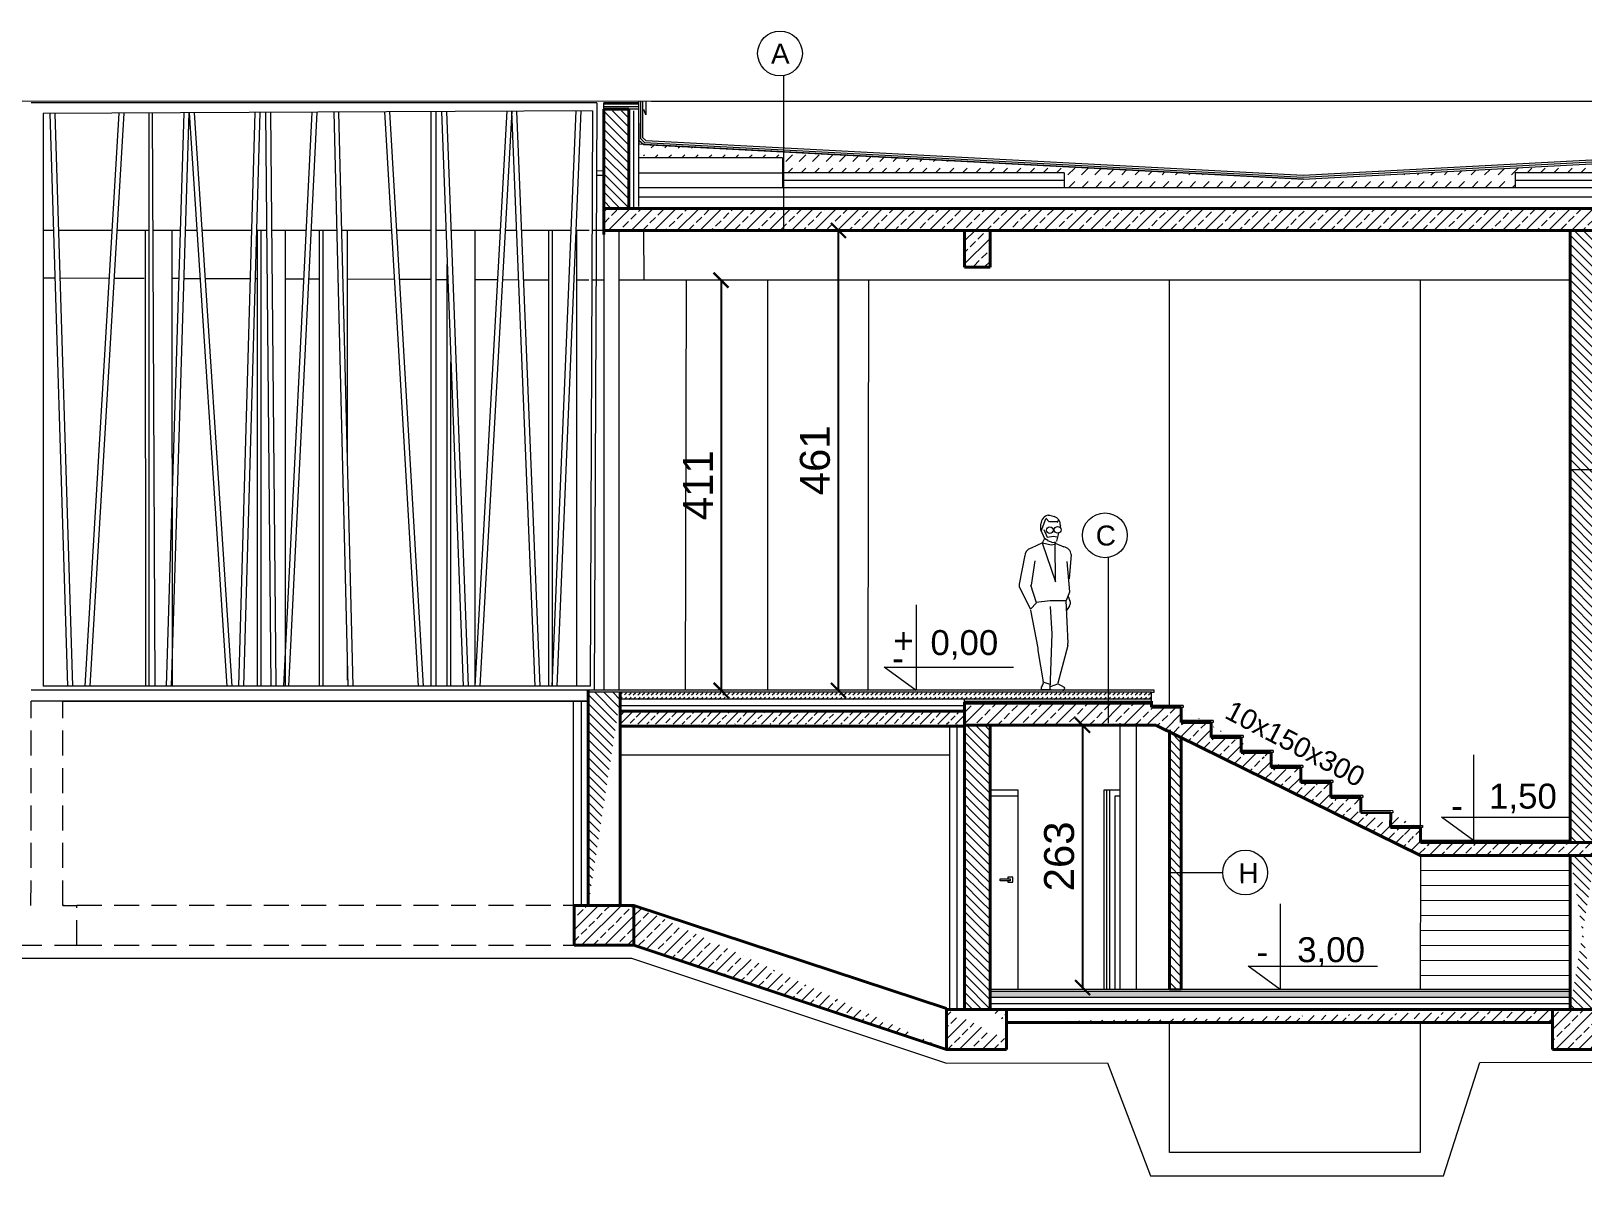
# Model space of a CAD drawing. Header units: millimetres. Extents: x -105266 to 178069, y 491 to 168574.
# Drawn here: x 78563 to 80119, y 17978 to 19124 of the extents above; entities that cross this region are included whole.
import ezdxf

# ---------------------------------------------------------------- set-up
doc = ezdxf.new("R2010")
doc.units = ezdxf.units.MM
doc.linetypes.add('HIDDENX2', pattern=[0.75, 0.5, -0.25])
doc.layers.get('defpoints').update_dxf_attribs({"color": 4})
for name, color, linetype, lineweight in [('A sc-murowane', 2, 'Continuous', 40), ('A-L-W', 123, 'Continuous', 15), ('A-L-W-nad', 123, 'HIDDENX2', 15), ('A-sc murowane', 2, 'Continuous', 40), ('A-sc wykończenie', 6, 'Continuous', 18), ('A-SC-MUROWANE', 2, 'Continuous', 40), ('AVG', 123, 'Continuous', 15), ('izolacja2', 4, 'BATTING', 9), ('stolarka', 1, 'Continuous', 5), ('ściany murowane', 2, 'Continuous', 40)]:
    doc.layers.add(name, color=color, linetype=linetype, lineweight=lineweight)
doc.styles.get("Standard").update_dxf_attribs({"font": 'arial.ttf'})
doc.linetypes.add('BATTING', pattern='A,0.00254,-2.54,[134,ltypeshp.shx,S=2.54,R=0,X=-2.54,Y=0],-5.08,[134,ltypeshp.shx,S=2.54,R=180,X=2.54,Y=0],-2.54', length=10.16254)
doc.dimstyles.new('ewelina', dxfattribs={"dimtxt": 30, "dimasz": 15, "dimexe": 1.25, "dimexo": 0.625, "dimgap": 8, "dimtad": 1, "dimdec": 0, "dimtxsty": 'Standard', "dimblk": 'ARCHTICK', "dimcen": 2.5, "dimse1": 1, "dimse2": 1, "dimadec": 0, "dimazin": 0, "dimtfac": 1, "dimtdec": 0, "dimtmove": 0, "dimatfit": 3, "dimldrblk": 'ARCHTICK', "dimfxl": 1, "dimarcsym": 0})
pattern_1 = [(45, (15496.94985910105, -29782.5022744509), (-11.4904851942814, 11.4904851942814), []), (45, (15508.4223591012, -29782.5022744509), (-11.4904851942814, 11.4904851942814), [7.8, -3.25])]
pattern_2 = [(315, (52425.88546252268, -29525.98010489397), (4.490128060534578, 4.490128060534575), [])]
pattern_3 = [(315, (15496.94985910105, -29782.5022744509), (4.490128060534578, 4.490128060534575), [])]
pattern_4 = [(45, (15496.94985910105, -29782.5022744509), (4.440892098500626e-16, 4.490128060534577), [3.175, -3.175])]

# ---------------------------------------------------------------- blocks, each defined once
blk = doc.blocks.new('_ArchTick')
at = {"color": 0, "linetype": 'ByBlock', "const_width": 0.15}
blk.add_lwpolyline([(-0.5, -0.5), (0.5, 0.5)], dxfattribs=at)
blk = doc.blocks.new('*D468')
at = {"layer": 'A-sc wykończenie', "color": 0, "lineweight": -2, "transparency": 16777216}
blk.add_line((79617.14995255806, 18429.07222633454), (79617.14995255806, 18166.38208075421), dxfattribs=at)
at = {"layer": 'defpoints', "color": 0, "transparency": 16777216}
for p in [(79617.14995255806, 18429.07222633454), (79577.54772523996, 18166.38208075421), (79617.14995255806, 18166.38208075421)]:
    blk.add_point(p, dxfattribs=at)
at = {"layer": 'A-sc wykończenie', "color": 0, "lineweight": -2, "transparency": 16777216, "xscale": 15, "yscale": 15, "zscale": 15}
for p, rotation in [((79617.14995255806, 18429.07222633454), 90), ((79617.14995255806, 18166.38208075421), 270)]:
    blk.add_blockref('_ArchTick', p, dxfattribs=dict(at, rotation=rotation))
at = {"layer": 'A-sc wykończenie', "color": 0, "transparency": 16777216, "insert": (79593.8225310028, 18297.72715354439), "char_height": 30, "attachment_point": 5, "rotation": 90}
blk.add_mtext('263', dxfattribs=at)
blk = doc.blocks.new('*D469')
at = {"layer": 'A-sc wykończenie', "color": 0, "lineweight": -2, "transparency": 16777216}
blk.add_line((79254.88508107905, 18874.78366378875), (79254.88508107905, 18464.07222633384), dxfattribs=at)
at = {"layer": 'defpoints', "color": 0, "transparency": 16777216}
for p in [(79177.3333484402, 18874.78366378875), (79254.88508107905, 18464.07222633384), (79254.88508107905, 18464.07222633384)]:
    blk.add_point(p, dxfattribs=at)
at = {"layer": 'A-sc wykończenie', "color": 0, "lineweight": -2, "transparency": 16777216, "xscale": 15, "yscale": 15, "zscale": 15}
for p, rotation in [((79254.88508107905, 18874.78366378875), 90), ((79254.88508107905, 18464.07222633384), 270)]:
    blk.add_blockref('_ArchTick', p, dxfattribs=dict(at, rotation=rotation))
at = {"layer": 'A-sc wykończenie', "color": 0, "transparency": 16777216, "insert": (79231.82368953744, 18669.42794506131), "char_height": 30, "attachment_point": 5, "rotation": 90}
blk.add_mtext('411', dxfattribs=at)
blk = doc.blocks.new('*D470')
at = {"layer": 'A-sc wykończenie', "color": 0, "lineweight": -2, "transparency": 16777216}
blk.add_line((79372.40883864938, 18464.07222633373), (79372.40883864938, 18924.70665206976), dxfattribs=at)
at = {"layer": 'defpoints', "color": 0, "transparency": 16777216}
for p in [(79137.31081121518, 18924.70665206976), (79372.40883864938, 18924.70665206976), (79123.72786624647, 18464.07222633373)]:
    blk.add_point(p, dxfattribs=at)
at = {"layer": 'A-sc wykończenie', "color": 0, "lineweight": -2, "transparency": 16777216, "xscale": 15, "yscale": 15, "zscale": 15}
for p, rotation in [((79372.40883864938, 18924.70665206976), 90), ((79372.40883864938, 18464.07222633373), 270)]:
    blk.add_blockref('_ArchTick', p, dxfattribs=dict(at, rotation=rotation))
at = {"layer": 'A-sc wykończenie', "color": 0, "transparency": 16777216, "insert": (79349.09164901773, 18694.38943920176), "char_height": 30, "attachment_point": 5, "rotation": 90}
blk.add_mtext('461', dxfattribs=at)

msp = doc.modelspace()

# ---------------------------------------------------------------- hatches: boundary and pattern name
at = {"layer": 'A-sc wykończenie'}
h = msp.add_hatch(dxfattribs=at)
h.set_pattern_fill('LINE', color=256, scale=2, angle=315)
h.set_pattern_definition(pattern_2)
h.paths.add_polyline_path([(79137.31439330541, 19044.33636369224), (79137.30964131579, 18946.76155843452), (79162.31119672554, 18946.76088864676), (79162.31203732007, 19044.33563522372)])
h = msp.add_hatch(dxfattribs=at)
h.set_pattern_fill('DASH', color=256, scale=3, angle=45)
h.set_pattern_definition([(45, (15496.94985910105, -29782.5022744509), (8.881784197001252e-16, 13.47038418160373), [9.524999999999999, -9.524999999999999])])
h.paths.add_polyline_path([(80426.18269440225, 18997.32874454086), (80426.18298927294, 19007.05051217537), (79838.77605369939, 18975.90414583677), (79177.31251968695, 19010.68007012893), (79177.31227935218, 18997.36478478898), (79316.40140991025, 18997.35929485894), (79316.40099698697, 18982.35929486464), (79598.77818965558, 18982.35152151942), (79598.77777639004, 18967.33908519737), (80050.5440635534, 18967.33908519737), (80050.54447647669, 18982.33908519166), (80333.87134026755, 18982.33128570364), (80333.87175319083, 18997.33128569793)])
h = msp.add_hatch(dxfattribs=at)
h.set_pattern_fill('JIS_STN_2.5', color=256, scale=6.5)
h.set_pattern_definition(pattern_1)
edge = h.paths.add_edge_path()
edge.add_line((80466.13272649115, 18946.71200694266), (80466.13306612913, 18924.72690995201))
edge.add_line((80466.1327264716, 18946.71327038965), (80466.13272649115, 18946.7120069426))
edge.add_line((80466.1327264716, 18946.71327038965), (79162.31119671995, 18946.76068107277))
edge.add_line((79162.31119671995, 18946.76068107289), (79137.31141834678, 18946.76155837218))
edge.add_line((79137.31141834678, 18946.76155837212), (79137.3108112148, 18924.7066520697))
edge.add_line((80468.96892159405, 18924.72695318452), (79137.3108112148, 18924.7066520697))
h = msp.add_hatch(dxfattribs=at)
h.set_pattern_fill('JIS_STN_2.5', color=256, scale=6.5)
h.set_pattern_definition(pattern_1)
h.paths.add_polyline_path([(79524.43402906806, 18887.86559331504), (79524.43402906806, 18924.7125537594), (79498.87468932495, 18924.712164108), (79498.87468932495, 18887.86559331504)])
h = msp.add_hatch(dxfattribs=at)
h.set_pattern_fill('LINE', color=256, scale=2, angle=315)
h.set_pattern_definition(pattern_2)
edge = h.paths.add_edge_path()
edge.add_line((80105.64254631494, 18311.53139276843), (80130.82846797183, 18311.53172177472))
edge.add_line((80105.6345361501, 18924.72141415469), (80105.64254631494, 18311.53139276849))
edge.add_line((80105.6345361501, 18924.72141415469), (80131.13568448946, 18924.72180292039))
edge.add_line((80131.13568448946, 18924.72180292039), (80130.82867305279, 18311.53172177746))
h = msp.add_hatch(dxfattribs=at)
h.set_pattern_fill('LINE', color=256, scale=2, angle=315)
h.set_pattern_definition(pattern_3)
edge = h.paths.add_edge_path()
edge.add_line((79121.77638744442, 18248.66407258372), (79121.7714867659, 18462.07222633366))
edge.add_line((79121.7714867659, 18462.07222633372), (79153.7266654239, 18462.07222633378))
edge.add_line((79153.10550693907, 18248.66407258372), (79153.72666542344, 18456.06602218066))
edge.add_line((79121.79242923828, 18248.82860492106), (79153.10550691113, 18248.66407258372))
h = msp.add_hatch(dxfattribs=at)
h.set_pattern_fill('DASH', color=256, angle=45)
h.set_pattern_definition(pattern_4)
edge = h.paths.add_edge_path()
edge.add_line((79498.87468931657, 18455.06602218066), (79498.83696447658, 18462.07227834401))
edge.add_line((79498.87468931657, 18455.06602218066), (79153.72666542344, 18455.06602218066))
edge.add_line((79153.72666542344, 18462.07273932366), (79153.72666542344, 18455.06602218066))
edge.add_line((79498.8361742652, 18462.07227834506), (79153.7266654239, 18462.07273932366))
h = msp.add_hatch(dxfattribs=at)
h.set_pattern_fill('DASH', color=256, angle=45)
h.set_pattern_definition(pattern_4)
edge = h.paths.add_edge_path()
edge.add_line((79498.8369564537, 18456.06602218066), (79498.87468931657, 18462.07222633425))
edge.add_line((79498.87468931657, 18462.07222633431), (79686.13683398506, 18462.07222633448))
edge.add_line((79686.13683398553, 18462.07222633442), (79686.13683398553, 18455.07778858149))
edge.add_line((79686.13683398553, 18455.07778858155), (79498.87468931703, 18455.07778858126))
h = msp.add_hatch(dxfattribs=at)
h.set_pattern_fill('JIS_STN_2.5', color=256, scale=6.5)
h.set_pattern_definition([(45, (15496.94985910105, -29783.49671220413), (-11.4904851942814, 11.4904851942814), []), (45, (15508.4223591012, -29783.49671220413), (-11.4904851942814, 11.4904851942814), [7.8, -3.25])])
edge = h.paths.add_edge_path()
edge.add_line((80130.82647975926, 18297.53769148659), (79955.83519340139, 18298.52946149989))
edge.add_line((80130.82647846891, 18310.5372839956), (80130.82647975926, 18297.53769148653))
edge.add_line((80130.82647846891, 18310.5372839956), (79955.86278551976, 18310.53499842674))
edge.add_line((79925.89881760367, 18325.53497314762), (79955.89508769913, 18325.53024101641))
edge.add_line((79690.6329732162, 18429.07222633465), (79955.83519340139, 18298.52946149994))
edge.add_line((79925.92270729151, 18340.53495119739), (79895.92275795127, 18340.59008125257))
edge.add_line((79925.92270729151, 18340.53495119739), (79925.8988176032, 18325.53497314767))
edge.add_line((79955.89508769913, 18325.53024101647), (79955.86278551976, 18310.5349984268))
edge.add_line((79716.12096071448, 18445.97579653416), (79716.09696973041, 18430.92069395195))
edge.add_line((79746.08840138298, 18430.86557954963), (79716.09696973041, 18430.92069395195))
edge.add_line((79746.08840138298, 18430.86557954963), (79746.06083636005, 18415.8656048816))
edge.add_line((79776.06078570541, 18415.81047482922), (79746.06083636005, 18415.8656048816))
edge.add_line((79776.06078570541, 18415.81047482922), (79776.03322067503, 18400.81050015561))
edge.add_line((79806.03317002412, 18400.7553701023), (79776.03322067503, 18400.81050015561))
edge.add_line((79806.03317002412, 18400.7553701023), (79806.00560499514, 18385.75539543148))
edge.add_line((79836.0055543405, 18385.70026537444), (79806.00560499514, 18385.75539543148))
edge.add_line((79836.0055543405, 18385.70026537444), (79835.97798931431, 18370.70029070083))
edge.add_line((79865.97792995693, 18370.64042600273), (79835.97798931431, 18370.70029070089))
edge.add_line((79865.97792995693, 18370.64042600273), (79865.95037363116, 18355.64518597675))
edge.add_line((79895.95031427611, 18355.58532127849), (79865.95037363116, 18355.64518597664))
edge.add_line((79895.95031427611, 18355.58532127849), (79895.92275795173, 18340.59008125251))
edge.add_line((79716.12096071448, 18445.97579653416), (79686.10550750438, 18446.03095507663))
edge.add_line((79686.10797059834, 18451.07778858155), (79686.10550750438, 18446.03095507668))
edge.add_line((79686.10797059834, 18451.07778858155), (79499.71880182317, 18451.07778858126))
edge.add_line((79690.6329732162, 18429.07222633465), (79498.87468931703, 18429.07222633436))
edge.add_line((79498.87468931657, 18429.07222633431), (79498.87468931657, 18451.0777885812))
h = msp.add_hatch(dxfattribs=at)
h.set_pattern_fill('JIS_STN_2.5', color=256, scale=5)
h.set_pattern_definition([(45, (55296.47332531511, -39403.84035917424), (-8.838834764831843, 8.838834764831844), []), (45, (55305.29832531529, -39403.84035917424), (-8.838834764831843, 8.838834764831844), [6, -2.5])])
edge = h.paths.add_edge_path()
edge.add_line((79498.87468931657, 18430.07222633431), (79498.87468931657, 18443.08100076066))
edge.add_line((79498.87468931657, 18430.07222631347), (79153.65393350665, 18430.07291934011))
edge.add_line((79498.87468931657, 18443.08100195386), (79153.6808483244, 18443.02779569459))
edge.add_line((79153.65393608827, 18430.07291934005), (79153.68084832393, 18443.02779531409))
h = msp.add_hatch(dxfattribs=at)
h.set_pattern_fill('LINE', color=256, scale=2, angle=315)
h.set_pattern_definition(pattern_2)
edge = h.paths.add_edge_path()
edge.add_line((79524.43402536931, 18429.07222633431), (79524.43402906806, 18144.32233420789))
edge.add_line((79498.87468931657, 18429.07222633431), (79498.87468931703, 18144.32233420794))
edge.add_line((79498.87468931703, 18144.32233420789), (79524.43402906759, 18144.32233420789))
edge.add_line((79498.83899782151, 18429.07222633431), (79524.43402906806, 18429.07222633436))
h = msp.add_hatch(dxfattribs=at)
h.set_pattern_fill('LINE', color=256, scale=2, angle=315)
h.set_pattern_definition(pattern_2)
h.paths.add_polyline_path([(79716.10357788876, 18164.32594782423), (79704.1340483252, 18164.32487036037), (79704.13008459583, 18424.32673422381), (79716.09977354687, 18418.34460663242)])
h = msp.add_hatch(dxfattribs=at)
h.set_pattern_fill('LINE', color=256, scale=2, angle=315)
h.set_pattern_definition(pattern_3)
edge = h.paths.add_edge_path()
edge.add_line((80105.63999257442, 18144.3318966715), (80130.82646859829, 18144.33162998199))
edge.add_line((80130.82647975926, 18298.5321292397), (80130.82484699199, 18144.33162999916))
edge.add_line((80105.64408240533, 18298.53174533433), (80105.64643318085, 18144.33189676964))
edge.add_line((80105.64408240533, 18298.53174533433), (80130.82646860108, 18298.53212923947))
h = msp.add_hatch(dxfattribs=at)
h.set_pattern_fill('JIS_STN_2.5', color=256, scale=6.5)
h.set_pattern_definition(pattern_1)
edge = h.paths.add_edge_path()
edge.add_line((79107.55410287502, 18208.66407258372), (79167.55410287502, 18208.66407258372))
edge.add_line((79167.55410287502, 18208.66407258372), (79167.55410287502, 18248.66407258372))
edge.add_line((79107.55410287502, 18248.66407258372), (79167.55410287502, 18248.66407258372))
edge.add_line((79107.55410287502, 18248.66502492811), (79107.55410287502, 18208.66407258372))
h = msp.add_hatch(dxfattribs=at)
h.set_pattern_fill('JIS_STN_2.5', color=256, scale=6.5)
h.set_pattern_definition(pattern_1)
edge = h.paths.add_edge_path()
edge.add_line((79167.55410287502, 18208.66407258372), (79480.8563172875, 18104.32233420032))
edge.add_line((79167.55410287502, 18248.66423267551), (79480.85647602678, 18145.39262369223))
edge.add_line((79167.55410287502, 18208.66407258372), (79167.55410287502, 18248.66407258372))
edge.add_line((79480.85647602678, 18144.32328655227), (79480.85647602678, 18104.32233420288))
h = msp.add_hatch(dxfattribs=at)
h.set_pattern_fill('JIS_STN_2.5', color=256, scale=6.5)
h.set_pattern_definition(pattern_1)
edge = h.paths.add_edge_path()
edge.add_line((79480.85647602678, 18104.32233420288), (79540.85617813953, 18104.32328654162))
edge.add_line((79540.85647602678, 18144.32328655134), (79540.85647602678, 18114.32328655227))
edge.add_line((79480.85647602678, 18144.32233420789), (79540.85647602678, 18144.32233420789))
edge.add_line((79480.85647602678, 18144.32328655227), (79480.85711092241, 18104.32233421289))
h = msp.add_hatch(dxfattribs=at)
h.set_pattern_fill('JIS_STN_2.5', color=256, scale=6.5)
h.set_pattern_definition(pattern_1)
edge = h.paths.add_edge_path()
edge.add_line((80088.14645429394, 18131.33189667301), (80088.14645493282, 18144.33162998268))
edge.add_line((80088.14645429394, 18131.33189667301), (79540.85647602678, 18131.32303638192))
edge.add_line((80105.63999257442, 18144.3318966715), (79524.44643324772, 18144.3230363804))
edge.add_line((79540.85647602678, 18131.32303638192), (79540.85647602678, 18144.3232865514))
h = msp.add_hatch(dxfattribs=at)
h.set_pattern_fill('JIS_STN_2.5', color=256, scale=6.5)
h.set_pattern_definition(pattern_1)
edge = h.paths.add_edge_path()
edge.add_line((80088.14645429394, 18144.33162998263), (80148.14645429394, 18144.33162998169))
edge.add_line((80148.14645429394, 18144.33162998169), (80148.14645429347, 18104.33162998169))
edge.add_line((80088.14645429347, 18104.33162998263), (80148.146454293, 18104.33162998169))
edge.add_line((80088.1469399754, 18104.33162998263), (80088.14693997586, 18144.33162998263))
at = {"layer": 'AVG'}
h = msp.add_hatch(dxfattribs=at)
h.set_pattern_fill('DASH', color=256, angle=45)
h.set_pattern_definition(pattern_4)
edge = h.paths.add_edge_path()
edge.add_line((80105.63980963473, 18156.3318966701), (80105.63971816488, 18162.33189666941))
edge.add_line((80105.63980963473, 18156.3318966701), (79524.43929312956, 18156.32303627295))
edge.add_line((80105.63971816488, 18162.33189666941), (79524.43920165971, 18162.32303627225))
edge.add_line((79524.44569392428, 18162.32303637121), (79524.44594036527, 18156.32303637435))

# ---------------------------------------------------------------- linework, layer by layer
msp.add_lwpolyline([(79716.10357788876, 18164.32594782423), (79704.1340483252, 18164.32487036037)])
at = {"layer": 'A sc-murowane', "linetype": 'Continuous', "ltscale": 50}
for p, q in [((79162.3062200902, 19046.0978399801), (79162.31119671995, 18946.76068107289)), ((79690.6329732162, 18429.07222633465), (79498.87468931657, 18429.07222633431))]:
    msp.add_line(p, q, dxfattribs=at)
at = {"layer": 'A-L-W'}
for p, q in [((78554.45858644992, 19054.39982148673), (79184.99729907066, 19054.20964095177)), ((79137.31421685657, 19052.33636369713), (79172.31278861799, 19052.33420656231)), ((79172.31216717437, 19054.21197558759), (79172.32657423215, 19010.67925591482)), ((79174.31216699789, 19054.21137235576), (79174.31134101535, 19016.58822810178)), ((79176.32325444762, 19054.21076577966), (79176.31225351356, 19017.73744985921)), ((79179.45446695406, 19054.21131275833), (79179.45025689546, 19040.25297139474)), ((79179.45025689546, 19040.25297139474), (79177.46541068442, 19045.79940193711)), ((79838.11172714848, 18975.93907228188), (79172.32648720937, 19010.94220685918)), ((79177.10274932785, 19010.69109864038), (79172.32657423215, 19014.79544248601)), ((79174.31134101535, 19016.58822810178), (79178.30598829938, 19012.63060143968)), ((79176.31225351356, 19017.73744985921), (79179.50922727092, 19014.57010423898)), ((79179.50922727092, 19014.57010423898), (79838.1110469589, 18979.94463232328)), ((79838.1110469589, 18979.94463232328), (80422.1823446082, 19010.85063652409)), ((78595.37265598141, 18453.22873366746), (79121.75841685962, 18453.23675841378)), ((79106.77528914782, 18453.2355008829), (79106.7924292909, 18248.82734713302)), ((79121.7752890952, 18453.23675867106), (79121.79242923828, 18248.82860492106))]:
    msp.add_line(p, q, dxfattribs=at)
at = {"layer": 'A-L-W-nad', "linetype": 'HIDDENX2', "ltscale": 50}
for p, q in [((78563.37550660288, 18248.70951135963), (78563.41748610065, 18453.22824651125)), ((78595.37430486568, 18248.6608965905), (78595.37265598141, 18453.22873366746)), ((79121.7746034164, 18248.66935367399), (78595.37430486568, 18248.6608965905)), ((78595.37434874215, 18248.7100382201), (78609.37438533008, 18248.71026872989)), ((78609.37499513217, 18208.71026872628), (78609.37438533008, 18248.71026872989)), ((78549.3750622307, 18208.70928083983), (78609.37499513217, 18208.71026872628)), ((78609.31435793005, 18208.7102679009), (79107.55410287502, 18208.66407258372))]:
    msp.add_line(p, q, dxfattribs=at)
at = {"layer": 'A-sc murowane', "linetype": 'Continuous', "ltscale": 50}
for p, q in [((80466.1330661296, 18924.72689818969), (79137.31081121527, 18924.70665206976)), ((80105.6345361501, 18924.72141415469), (80105.64254631494, 18311.53139276843)), ((79498.87468932495, 18887.86559331504), (79524.43402906806, 18887.86559331504)), ((79153.72666542344, 18248.66407258372), (79153.72666542344, 18462.07222633372)), ((79498.87468931657, 18452.0777885812), (79498.87468931703, 18144.32233420789)), ((79716.12096071448, 18446.97023428726), (79686.10550750438, 18447.02539282973)), ((79716.12096071402, 18446.97023428726), (79716.09329439346, 18431.91513845912)), ((79121.77460350162, 18248.66407258372), (79121.77149554268, 18442.11498527258)), ((79498.83874447011, 18443.07684546412), (79153.6809139966, 18443.07101571903)), ((79524.43402906759, 18429.07222633431), (79524.43402906806, 18144.32233420789)), ((79690.6329732162, 18429.07222633465), (79955.8388958361, 18298.52946155641)), ((79746.08840138298, 18431.86001730274), (79716.09329439346, 18431.91513845912)), ((79746.08840138298, 18431.86001730274), (79746.06083636051, 18416.86004263471)), ((79498.83899782151, 18428.07684546633), (79153.68116734801, 18428.07101572113)), ((79704.13008459583, 18424.32673422381), (79704.1340483252, 18164.32487036037)), ((79716.09977354687, 18418.34460663242), (79716.10357788876, 18164.32594782423)), ((79776.06078570541, 18416.80491258233), (79746.06083636051, 18416.86004263471)), ((79776.06078570541, 18416.80491258233), (79776.03322067457, 18401.80493790872)), ((79806.03317002412, 18401.74980785541), (79776.03322067457, 18401.80493790872)), ((79806.03317002412, 18401.74980785541), (79806.00560499514, 18386.74983318459)), ((79836.0055543405, 18386.69470312755), (79806.00560499514, 18386.74983318459)), ((79836.0055543405, 18386.69470312755), (79835.97798931431, 18371.69472845393)), ((79865.97793865595, 18371.63959840062), (79835.97798931431, 18371.69472845393)), ((79865.97793865782, 18371.63959840062), (79865.95037363116, 18356.6396237298)), ((79895.95032297653, 18356.58449367649), (79865.95037363116, 18356.6396237298)), ((79895.95032297653, 18356.58449367649), (79895.92275795173, 18341.58451900567)), ((79925.92270729151, 18341.5293889505), (79895.92275795173, 18341.58451900567)), ((79925.92270729151, 18341.5293889505), (79925.89514226066, 18326.52941090072)), ((80130.82650459484, 18311.53172174905), (79955.86648698869, 18311.52943622827)), ((80130.82647975926, 18298.5321292397), (79955.8388958361, 18298.52946155641)), ((80105.64408240533, 18298.53174533433), (80105.64643318085, 18144.33189676976))]:
    msp.add_line(p, q, dxfattribs=at)
at = {"layer": 'A-sc wykończenie'}
for p, q in [((79317.63041977929, 18924.70698612271), (79317.63041977929, 19079.76874863805)), ((78678.41453407212, 18468.07558449573), (78678.20706424788, 18924.70665206976)), ((78705.11475134194, 18468.07538314612), (78704.8970272189, 18924.70665207034)), ((78790.41712505715, 18468.07473987056), (78790.4208402575, 18924.70665207069)), ((78794.11712505687, 18468.07471196848), (78794.12084025769, 18924.70665207104)), ((78818.41712505622, 18468.07452871924), (78818.42084025843, 18924.70665207069)), ((78852.41331955344, 18468.07427234977), (78852.42000887562, 18924.70665207127)), ((78856.11331955316, 18468.07424444758), (78856.1200088758, 18924.70665207115)), ((78880.41784229148, 18697.572519888), (78880.41969027669, 18924.70665207069)), ((79008.41597174406, 18468.07309591485), (79008.41968695792, 18924.7066520715)), ((79082.41320134998, 18468.07253789279), (79082.42002272578, 18924.7066520701)), ((79086.11331896922, 18468.07250998967), (79086.12000831701, 18924.7066520701)), ((79110.41596850958, 18468.07232672052), (79110.41968372949, 18924.70665206882)), ((78980.41325141788, 18468.07330708677), (78980.41285195547, 18890.58534053835)), ((78984.11331955316, 18468.07327918411), (78984.11807845971, 18792.92993752117)), ((80105.63854123252, 18685.29775475216), (80199.0504695654, 18685.2989739292)), ((79575.81070627384, 18623.60463192809), (79580.45537091531, 18635.6678858868)), ((79580.45537091531, 18636.40977022174), (79583.54765130692, 18632.96408635686)), ((79582.80688918494, 18639.3932035559), (79584.15675965622, 18639.62676254037)), ((79583.87802755572, 18633.08483596548), (79591.5902214285, 18633.03625521652)), ((79584.15675965622, 18639.62676254037), (79588.669728392, 18638.16638613987)), ((79591.5902214285, 18632.29437088157), (79593.20957972221, 18634.62624682422)), ((79574.92946793251, 18625.0951693005), (79578.92422973663, 18615.96428517561)), ((79575.21214022972, 18624.76547640498), (79575.34348628596, 18630.72333353787)), ((79578.92422973663, 18615.96428517561), (79576.78417877034, 18611.5700471907)), ((79578.46513107159, 18625.06784095644), (79581.76457359568, 18617.44066339295)), ((79582.32035764791, 18614.08960345417), (79579.14226975777, 18616.25501249108)), ((79581.76457359568, 18617.44066339295), (79588.12055489719, 18618.33940724592)), ((79588.12055489719, 18618.33940724592), (79591.44023939893, 18617.73214788578)), ((79593.00065444708, 18621.53134616121), (79590.90750475899, 18613.27626437071)), ((79594.93931746036, 18629.17715469125), (79594.4556675639, 18627.26970895223)), ((79577.02012482956, 18611.6253292191), (79565.62377848402, 18606.54919603682)), ((79576.73662208133, 18611.8553873201), (79590.1000514526, 18572.59258558351)), ((79585.78307044246, 18609.57292893558), (79577.0695188988, 18611.5700471907)), ((79582.05401538797, 18614.26184839412), (79587.29439498969, 18612.05619608454)), ((79589.28886782304, 18610.16185198195), (79585.78307044246, 18609.57292893558)), ((79587.33487894684, 18612.1047768335), (79590.73721495755, 18612.90256596665)), ((79589.48505783193, 18612.58339723788), (79589.28886782304, 18610.16185198195)), ((79589.53737224564, 18611.54393738258), (79598.40913093202, 18607.80644339632)), ((79590.1000514526, 18572.59258558351), (79589.81471132227, 18611.17057101085)), ((79559.43229230978, 18599.32910552743), (79553.57469312772, 18570.39799645852)), ((79569.30380291418, 18593.67267558008), (79565.74121466764, 18569.26084930386)), ((79604.46217127256, 18562.77688514936), (79601.8465534255, 18593.02293881244)), ((79605.84631108791, 18600.03141377616), (79603.84393432662, 18575.78839502699)), ((79643.14927570727, 18431.07204352733), (79643.1466154025, 18597.18514079304)), ((79571.1249328807, 18551.76275617379), (79565.3230169259, 18569.39677614003)), ((79553.99171180763, 18567.19269196904), (79564.84745004513, 18545.19993320882)), ((79570.3640258696, 18552.50464050873), (79584.72614569143, 18554.15961325663)), ((79584.72614569143, 18554.15961325663), (79600.94297634922, 18553.98840917862)), ((79600.3781102106, 18553.9943725749), (79602.49755388983, 18511.17212661571)), ((79600.94297634922, 18554.33081733371), (79604.46217127256, 18562.77688514936)), ((79602.65501712375, 18557.86903493229), (79604.55570936688, 18553.52459551982)), ((79564.84745004513, 18545.19993320882), (79571.1249328807, 18551.76275617379)), ((79564.99012010843, 18544.45804887387), (79572.21801873036, 18506.13575755461)), ((79586.8535984207, 18520.72868124611), (79585.07230429836, 18547.88531982928)), ((79604.1351741638, 18548.7470003686), (79601.2758731667, 18544.45804887387)), ((79584.63103231527, 18464.96228896204), (79586.6106946759, 18520.72868124611)), ((79602.4463095788, 18508.80844283878), (79592.28765910603, 18471.18270377192)), ((78705.11189051131, 18474.07538316789), (78705.10267075869, 18493.41190485976)), ((78880.41602388695, 18474.07406117819), (78880.41621334125, 18497.35972526931)), ((79572.32526456304, 18503.90595592215), (79577.7849583339, 18472.55171455379)), ((79576.70018593334, 18468.49305246613), (79575.57606241219, 18467.14410423982)), ((79575.57606241219, 18467.14410423982), (79575.69338434302, 18464.89152315754)), ((79575.69338434302, 18464.89152315754), (79585.74396313094, 18464.98538070294)), ((79577.48321532011, 18472.42584070592), (79584.39324887395, 18470.2125473342)), ((79592.09743235372, 18470.2696153599), (79584.63103231527, 18467.58741814859)), ((79597.26461082995, 18464.02529756195), (79584.63103231527, 18464.61988080788)), ((79592.09743235372, 18470.78322759207), (79598.74494842924, 18467.37013978075)), ((79704.13404831123, 18281.51294972788), (79757.69029123215, 18281.51354106673)), ((79480.85647602678, 18144.32328655227), (79498.87468931796, 18144.32328655227))]:
    msp.add_line(p, q, dxfattribs=at)
for centre, radius in [((79313.99092530664, 19101.89578948548), 22.42435855667246), ((79639.50712092985, 18619.31218164036), 22.42435855667246), ((79584.30310910866, 18624.49716069858), 3.35485989187438), ((79592.19748078957, 18624.78864519141), 3.35485989187438), ((79780.11464978773, 18281.51378866419), 22.42435855667246)]:
    msp.add_circle(centre, radius, dxfattribs=at)
for centre, radius, start, end in [((79584.34129999318, 18630.52496903791), 9, 99.81631512691693, 178.7370700880596), ((79585.8243885899, 18629.50089273026), 9.120676215539211, 357.9658613047019, 71.8222563605722), ((79568.14188243933, 18597.90864324971), 9, 106.2476315860802, 177.4886367505849), ((79596.91377061718, 18598.93154071952), 9, 7.01955651215322, 80.43588662772896), ((79558.47525764183, 18569.40579313069), 5, 168.5542118151504, 206.2711821911816), ((79599.97492269166, 18551.52050134941), 5, 326.3099324636721, 23.62937772741042), ((79593.55199920312, 18510.18366753432), 9, 351.2106152193299, 6.305445976926377), ((79581.19184639976, 18505.44988808251), 9, 175.629381884593, 189.8778363059025), ((79572.85907953531, 18471.69397446449), 5, 320.1944289073612, 9.87783630590256), ((79597.26461082995, 18466.02529756195), 2, 270, 42.25420326322575)]:
    msp.add_arc(centre, radius, start, end, dxfattribs=at)
at = {"layer": 'A-SC-MUROWANE'}
for p, q in [((79498.87468932495, 18924.712164108), (79524.43402906806, 18924.7125537594)), ((80105.6345361501, 18924.72141415469), (80131.13568448946, 18924.72180292039)), ((79480.85647602678, 18144.32233420789), (79540.85647602678, 18144.32328655134)), ((79480.85711092241, 18104.32233421301), (79540.85711092241, 18104.32328655646))]:
    msp.add_line(p, q, dxfattribs=at)
at = {"layer": 'AVG'}
for p, q in [((79137.31398000773, 19046.0985687534), (79137.31416178374, 19052.33636370051)), ((79172.31207924029, 19052.33616898843), (79137.31421040576, 19052.33628939633)), ((79172.31206925325, 19051.21116898855), (79137.31420653519, 19051.21128939633)), ((79184.99729907066, 19054.20964095177), (80474.27842078517, 19054.25205730874)), ((79172.31210331591, 19046.09834125865), (79162.31210331079, 19046.09784027486)), ((79686.13683398553, 18464.07222633465), (79121.7714867659, 18464.07222633372)), ((79686.13683398553, 18462.07222633465), (79121.7714867659, 18462.07222633372)), ((79688.90212802934, 18464.05402367312), (79686.13683398553, 18464.07222633465)), ((79686.13683398553, 18453.07222633465), (79686.13683398553, 18462.07222633465)), ((79686.13683398553, 18462.07222633465), (79688.90212802934, 18462.07222633465)), ((79688.90212802934, 18462.07222633465), (79688.90212802934, 18464.05402367312))]:
    msp.add_line(p, q, dxfattribs=at)
at = {"layer": 'AVG', "linetype": 'Continuous', "ltscale": 50}
for p, q in [((79172.31148967631, 19052.33616899053), (79172.31113290107, 18948.63551799924)), ((79177.10274932785, 19010.69109864038), (79838.77605369939, 18975.90414583677)), ((79178.30598829938, 19012.63060143968), (79838.1113870537, 18977.94185230258)), ((79838.1113870537, 18977.94185230258), (80424.1818428889, 19008.95364151901)), ((79838.11172714848, 18975.93907228188), (80431.20757843666, 19007.32260875282)), ((78586.3383039061, 18924.70665206882), (78575.72499809899, 18924.70665206976)), ((78644.6783769738, 18924.70665206976), (78591.34066182673, 18924.70665206976)), ((78681.41011064239, 18924.70665206976), (78649.68704682142, 18924.70665206976)), ((78713.33423662298, 18924.70665207069), (78685.57806681767, 18924.70665206976)), ((78729.74569611177, 18924.70665207069), (78718.33658986092, 18924.70665207069)), ((78784.3524766557, 18924.70665207069), (78734.75642753318, 18924.70665206976)), ((78799.47124610953, 18924.70665207162), (78789.35448977277, 18924.70665207069)), ((78838.82798706293, 18924.70665207069), (78804.47147346773, 18924.70665207069)), ((78870.06417852566, 18924.70665207069), (78843.83404533863, 18924.70665207162)), ((78924.62946706005, 18924.70665207069), (78874.768146272, 18924.70665207069)), ((78963.96756427661, 18924.70665207069), (78929.63810952492, 18924.70665206976)), ((78979.11822632626, 18924.70665207162), (78968.96756427475, 18924.70665207069)), ((79033.59952153005, 18924.70665207162), (78984.12182398439, 18924.70665207162)), ((79050.16227705889, 18924.70665207069), (79038.60734587834, 18924.70665207069)), ((79104.72004563287, 18924.70665206976), (79055.16632513069, 18924.70665207069)), ((79122.70077184327, 18924.70665206882), (79109.72627733946, 18924.70665206882)), ((79137.31081121527, 18924.70665206976), (79126.70249527805, 18924.70649034652)), ((79137.31081121527, 18924.70665206976), (79126.70249597468, 18924.70665206882)), ((79137.31081121527, 18924.70665206976), (79137.31081121527, 18464.07222633372)), ((79152.31081121527, 18924.70665206976), (79152.31081121527, 18464.07222633372)), ((79177.31081121527, 18924.70665206976), (79177.33335354012, 18874.77236638166)), ((78587.8082662236, 18876.84803375351), (78575.72572770547, 18876.84784955526)), ((78641.84607233033, 18876.6320259276), (78592.81123839431, 18876.82803514163)), ((78676.66975410907, 18876.49282361061), (78646.85356290005, 18876.61200925178)), ((78711.85052045733, 18876.3521939044), (78704.92008444732, 18876.34888943698)), ((78732.92098969147, 18876.26796794153), (78716.85226021074, 18876.33220021828)), ((78782.97212210968, 18876.06789623137), (78737.93303445652, 18876.24793306302)), ((78790.42044436531, 18876.04788381158), (78787.97356784456, 18876.04790371965)), ((78836.42239461206, 18875.85423698119), (78818.42044279184, 18875.85438344668)), ((78851.55316037052, 18875.79375407059), (78841.42746770308, 18875.83422997064)), ((78927.5244622726, 18875.49007046717), (78880.41929152208, 18875.69608264539)), ((78963.96831680388, 18875.34439175791), (78932.53428269662, 18875.47004447813)), ((78980.41286642961, 18875.2763348404), (78968.96831710749, 18875.32440502505)), ((79030.82195881121, 18875.07715459942), (79008.41000968796, 18875.16674292163)), ((79052.16318854802, 18874.9918463112), (79035.82866308578, 18875.05714106682)), ((79082.41927705305, 18874.7900770058), (79057.16804182455, 18874.97184018075)), ((79122.48474051543, 18874.7059500211), (79110.41927691987, 18874.70604818681)), ((79137.31081121527, 18874.70648726198), (79126.48660577387, 18874.68865969899)), ((79177.33335354012, 18874.77236638166), (79152.31081121527, 18874.76107020973)), ((80105.63529840038, 18874.72141416121), (79177.3333484402, 18874.78366378875)), ((79219.80986637362, 18874.49309775914), (79218.906960129, 18464.88397904515)), ((79301.5197404746, 18874.70915542665), (79301.52599057108, 18464.73215239897)), ((79402.13731352352, 18464.59412417613), (79402.89200345818, 18875.2713919222)), ((79704.13008459583, 18448.99227295566), (79704.12359445282, 18874.71529311995)), ((79955.89402588755, 18328.52941090084), (79955.88569923044, 18874.71913122974)), ((79450.25547025139, 18549.81562977255), (79450.25681467699, 18463.98151590553)), ((79418.17752962718, 18487.3905540441), (79547.79555772217, 18487.39450609375)), ((79450.25681467699, 18463.98151590553), (79418.17752962718, 18487.3905540441)), ((79498.87468931657, 18455.06602218066), (79153.72666542344, 18455.06602218066)), ((79686.13683398553, 18455.07778858155), (79498.87468931657, 18455.0777885812)), ((79498.87468931657, 18452.0777885812), (79498.87468931657, 18455.06602218066)), ((79686.13683398553, 18451.07778858155), (79498.87468931657, 18451.0777885812)), ((79718.12463267446, 18448.96655557345), (79686.10918284133, 18449.02538945276)), ((79718.12095733751, 18446.96655895055), (79716.12095201314, 18446.96549964248)), ((79718.12463267446, 18448.96655557345), (79718.12095733751, 18446.96655895055)), ((79498.83874447011, 18443.07684546412), (79153.6809139966, 18443.07150954712)), ((79483.87006011484, 18429.06810115877), (79483.87468931703, 18144.32234776038)), ((79654.56400946873, 18431.07222633454), (79654.56513123699, 18164.32500967133)), ((79670.77720358521, 18431.07222633454), (79670.77832535394, 18164.32525684062)), ((79748.09207334342, 18433.8563385887), (79716.09696973041, 18433.91513508215)), ((79748.08839800647, 18431.85634196602), (79746.0883926821, 18431.85528265795)), ((79748.09207334342, 18433.8563385887), (79748.08839800647, 18431.85634196602)), ((79778.06445766585, 18418.80123386852), (79746.064511697, 18418.86003925774)), ((79778.0607823289, 18416.80123724561), (79776.06077700453, 18416.80017793755)), ((79778.06445766585, 18418.80123386852), (79778.0607823289, 18416.80123724561)), ((79483.87056448423, 18399.06807103817), (79153.65387054785, 18399.06876404391)), ((79808.03684198456, 18403.74612914148), (79776.03689601198, 18403.80493453174)), ((79808.03316664761, 18401.74613251869), (79806.03316132324, 18401.74507321062)), ((79808.03684198456, 18403.74612914148), (79808.03316664761, 18401.74613251869)), ((80008.93909731433, 18399.36469177186), (80008.94044173993, 18313.53057790484)), ((79838.00922630094, 18388.69102441339), (79806.00928033255, 18388.74982980761)), ((79838.00555096446, 18386.69102779083), (79836.00554564009, 18386.68996848277)), ((79838.00922630094, 18388.69102441339), (79838.00555096446, 18386.69102779083)), ((79867.98161061826, 18373.6359196867), (79835.98166465126, 18373.69472507696)), ((79867.9779352813, 18371.63592306391), (79865.97792995693, 18371.63486375584)), ((79867.98161061826, 18373.6359196867), (79867.9779352813, 18371.63592306391)), ((79897.95399493696, 18358.58081496257), (79865.95404896811, 18358.63962035283)), ((79897.95031960048, 18356.58081833977), (79895.95031427611, 18356.57975903171)), ((79897.95399493696, 18358.58081496257), (79897.95031960048, 18356.58081833977)), ((79927.92637925195, 18343.52571023646), (79895.92643328868, 18343.5845156287)), ((79927.92270391546, 18341.52571361378), (79925.9226985911, 18341.52465430571)), ((79927.92637925195, 18343.52571023646), (79927.92270391546, 18341.52571361378)), ((79976.86115669012, 18336.93961604341), (80106.47918478512, 18336.94356809306)), ((80008.94044173993, 18313.53057790484), (79976.86115669012, 18336.93961604341)), ((79925.89881760367, 18328.52941090084), (79957.89402926546, 18328.52941090084)), ((79957.8903471685, 18326.52573556401), (79955.89034184367, 18326.52467625594)), ((79957.89402926546, 18328.52941090084), (79957.8903471685, 18326.52573556401)), ((80105.64385373071, 18313.53171958291), (79955.86646086276, 18313.52943622816)), ((79955.83889583424, 18298.52946155641), (79955.59228056409, 18164.32959882851)), ((80105.6443153128, 18283.2541430642), (79955.81133080758, 18283.52948687907)), ((80105.64454398789, 18268.25411731779), (79955.78376578093, 18268.52951220918)), ((79815.04452560582, 18250.16157006501), (79815.04587003142, 18164.32745619799)), ((80105.64477266483, 18253.25409157417), (79955.75620075427, 18253.52953753929)), ((80105.64500133805, 18238.25406582496), (79955.72863572762, 18238.52956286567)), ((80105.645230015, 18223.25404007855), (79955.70107070096, 18223.52958819579)), ((78464.35016704183, 18195.70788092079), (79165.28006891879, 18195.71942158585)), ((79165.28006891879, 18195.71942158585), (79480.85732841092, 18090.62000531965)), ((80105.64545869008, 18208.25401433121), (79955.67350567244, 18208.5296135259)), ((79782.96658498161, 18187.73649433657), (79912.5846130766, 18187.74044638622)), ((79815.04587003142, 18164.32745619799), (79782.96658498161, 18187.73649433657)), ((80105.6456873633, 18193.25398858014), (79955.64594064765, 18193.52963885228)), ((80105.64591603838, 18178.25396283093), (79955.618375621, 18178.52966418053)), ((80105.63968767477, 18164.33189666917), (79524.43917116961, 18164.32303627202)), ((80105.63971816488, 18162.33189666941), (79524.43920165971, 18162.32303627225)), ((80105.63980963473, 18156.3318966701), (79524.43929312956, 18156.32303627295)), ((79704.13404830937, 18001.32975070173), (79704.13404831123, 18131.32567974628)), ((79955.59228056409, 18131.32975070173), (79955.59228056409, 18001.32975070173)), ((79480.85732841092, 18090.62000531965), (79642.15106150015, 18090.87226531183)), ((79642.15106150015, 18090.87226531183), (79685.31453920408, 17977.70557548845)), ((79978.8137021034, 17977.70557548845), (80015.29418752501, 18091.45585328032)), ((80015.29418752501, 18091.45585328032), (80154.39996875841, 18091.6734117844)), ((79955.59228056409, 18001.32975070173), (79704.13404830937, 18001.32975070173)), ((79685.31453920408, 17977.70557548845), (79978.8137021034, 17977.70557548845))]:
    msp.add_line(p, q, dxfattribs=at)
at = {"layer": 'izolacja2', "linetype": 'BATTING', "ltscale": 0.25}
msp.add_line((79172.31204597531, 19048.58895817859), (79137.31425219328, 19048.5892688664), dxfattribs=at)
at = {"layer": 'izolacja2', "linetype": 'BATTING', "ltscale": 0.5}
msp.add_line((79167.56356580062, 18946.76042456174), (79167.31208868157, 19044.33588571817), dxfattribs=at)
at = {"layer": 'izolacja2', "linetype": 'Continuous', "ltscale": 50}
for p, q in [((79316.40140991025, 18997.35929485894), (79172.31137080277, 18997.35979059112)), ((79316.40140991025, 18997.35929485894), (79316.40058406322, 18967.35929487034)), ((79598.77777639004, 18982.35152153071), (79316.40099698697, 18982.35929486464)), ((79598.77777639004, 18982.35152153071), (79598.77777639004, 18967.35152152501)), ((80050.54447647669, 18982.33908519166), (80050.5440635534, 18967.33908519725)), ((80333.87134026755, 18982.33128570364), (80050.54447647669, 18982.33908519166)), ((80431.22265126249, 18967.32860578835), (79172.31126760198, 18967.36326139461)), ((79171.06662085625, 18946.76068107289), (79171.06662085625, 18946.76068107289))]:
    msp.add_line(p, q, dxfattribs=at)
at = {"layer": 'izolacja2', "ltscale": 1.4}
msp.add_line((79172.31131920796, 18982.36314093921), (79316.40099698697, 18982.35929486464), dxfattribs=at)
at = {"layer": 'izolacja2', "ltscale": 0.7}
for p, q in [((79316.40099698697, 18974.8264490164), (79598.77777639004, 18974.85152152792)), ((80050.54427001505, 18974.83908519446), (80333.87113402011, 18974.83908519446))]:
    msp.add_line(p, q, dxfattribs=at)
at = {"layer": 'izolacja2', "linetype": 'BATTING', "ltscale": 0.9}
msp.add_line((80426.18150258083, 18958.03488958656), (79172.31123562735, 18958.06948977028), dxfattribs=at)
at = {"layer": 'izolacja2', "ltscale": 0.75}
for p, q in [((79114.90673459573, 18248.66930268664), (79114.90361596849, 18453.23665391241)), ((79491.09991289089, 18429.84856306523), (79491.10432694173, 18144.32233420789))]:
    msp.add_line(p, q, dxfattribs=at)
at = {"layer": 'izolacja2', "linetype": 'BATTING', "ltscale": 0.55}
msp.add_line((79153.7265528014, 18448.76472951687), (79498.83759469139, 18448.79366795457), dxfattribs=at)
at = {"layer": 'izolacja2', "ltscale": 0.2}
msp.add_line((79498.8369564537, 18453.14711146551), (79686.13683398553, 18453.14711146563), dxfattribs=at)
at = {"layer": 'izolacja2', "ltscale": 0.55}
msp.add_line((79524.43402898563, 18150.46617432981), (80105.63999257442, 18150.4661821138), dxfattribs=at)
at = {"layer": 'izolacja2'}
for p, q in [((79524.44569392428, 18162.32303637121), (79524.44594036527, 18156.32303637435)), ((80105.63980963473, 18156.3318966701), (80105.63971816488, 18162.33189666941))]:
    msp.add_line(p, q, dxfattribs=at)
at = {"layer": 'stolarka', "linetype": 'Continuous', "ltscale": 50}
for p, q in [((79130.25346166147, 19052.34931232716), (78563.40825008154, 19052.35757223639)), ((79130.25340577187, 19052.33636369515), (79127.71425430263, 18464.05927770172)), ((79126.21887317691, 19044.34439655539), (78575.72321462743, 19041.69399704441)), ((78575.72321389914, 19041.74176562141), (78575.73195942324, 18468.07635883748)), ((78600.36356456178, 18468.07617308752), (78582.74257777743, 19041.7752887684)), ((78605.36592363864, 18468.07613536407), (78587.74420202263, 19041.79917557474)), ((78617.77609811602, 18468.07604177744), (78651.5948192507, 19042.10411398142)), ((78622.78476574011, 18468.07600400649), (78656.60489876308, 19042.12804116803)), ((78681.40827172548, 19042.20799845207), (78681.41725699203, 18468.07556185179)), ((78687.75885030506, 18468.07551402907), (78685.01663656645, 19042.26373022451)), ((78699.32288885182, 18468.07542682328), (78716.94605637454, 19042.41621906246)), ((78704.32524093353, 18468.07538909995), (78721.94914277755, 19042.44011285092)), ((78722.02790808045, 19042.44048901956), (78759.67920213724, 18468.07497166895)), ((78727.03707129248, 19042.46441183082), (78764.68993604016, 18468.0749338824)), ((78787.70263194964, 19042.75413901202), (78771.39339233488, 18468.0748833309)), ((78792.70532311611, 19042.77803091455), (78776.39540437395, 18468.07484561013)), ((78798.34499077983, 19042.80496489472), (78803.82595893992, 18468.07463875291)), ((78803.34499041103, 19042.8288439422), (78808.82618665807, 18468.07460104564)), ((78844.65427918285, 19043.02612925071), (78816.34249174055, 18468.0745443643)), ((78849.6615150135, 19043.05004285584), (78821.3485481578, 18468.07450661302)), ((78881.12562822337, 18468.0740558267), (78867.1954044953, 19043.13378137938)), ((78886.12634924026, 18468.0740181157), (78871.82186028287, 19043.15587645146)), ((78917.64922721051, 19043.37473924115), (78951.48933161628, 18468.07352520555)), ((78922.65646304302, 19043.39865284908), (78956.49797630329, 18468.07348743471)), ((78963.96575180926, 19043.59593815758), (78963.9745256479, 18468.07343105314)), ((78968.96575144232, 19043.6198172032), (78968.97452565348, 18468.07339334761)), ((78974.60541910604, 19043.64675118338), (78996.44374409337, 18468.07318619889)), ((78979.60811026506, 19043.67064308684), (79001.4473431848, 18468.07314846612)), ((79040.2736709334, 19043.96037026803), (79008.04358410435, 18468.07309872302)), ((79045.28283414543, 19043.98429307929), (79013.05140634133, 18468.07306095847)), ((79068.54079071777, 18468.07264250627), (79045.36159944274, 19043.984669247)), ((79073.54484031089, 18468.07260477013), (79050.36468584203, 19044.00856303546)), ((79085.6827672666, 18468.07251323661), (79109.70560995601, 19044.29196400597)), ((79090.68885915885, 18468.07247548498), (79114.71287484952, 19044.31587775081)), ((79126.21887317691, 19044.34439655539), (79123.73153793551, 18468.07222630613)), ((79129.94154476207, 18980.08360980503), (79137.3123360008, 18980.09667966544)), ((79129.96059405031, 18984.49699752923), (79137.31245748438, 18984.5096611933)), ((79124.72788615264, 18464.07221879245), (78563.41727267132, 18464.07645170385)), ((79123.73153793551, 18468.07222630613), (78575.73195942324, 18468.07635883748)), ((79121.7752890952, 18453.23675867106), (78563.41748610065, 18453.22824651125)), ((79524.27230409086, 18358.31711353204), (79552.02915226594, 18358.31825202826)), ((79524.28333010078, 18364.31710339925), (79552.19405937866, 18364.26581264596)), ((79552.19405937866, 18364.26581264596), (79552.1971083723, 18164.26615035004)), ((79654.41013686471, 18364.07797306339), (79638.60326410197, 18364.10702090646)), ((79638.60326410197, 18364.10702090646), (79638.60630978011, 18164.32476637821)), ((79641.25505698584, 18364.10214777879), (79641.25810258948, 18164.32480680506)), ((79644.06073986851, 18364.09699185874), (79644.068945314, 18164.32237621519)), ((79654.39911085293, 18358.07798319805), (79649.35329962075, 18358.08725574083)), ((79649.35329962075, 18358.08725574083), (79649.36125821732, 18164.3225935896))]:
    msp.add_line(p, q, dxfattribs=at)
for points in [[(79544.7126742296, 18275.36534287344), (79544.70899889358, 18273.36534625135), (79534.70901577846, 18273.3837229333), (79534.71269111634, 18275.38371955632), (79544.71267423146, 18275.36534286785)], [(79542.2090031162, 18273.36994041997), (79542.20624661185, 18271.86994295596), (79547.2062381722, 18271.86075461406), (79547.2108323399, 18274.36075038585)], [(79547.21046353057, 18274.16005597293), (79547.2108323399, 18274.36075038585), (79547.21542651505, 18276.86074616603), (79542.21543495655, 18276.86993451259), (79542.21267845407, 18275.36993703834)]]:
    msp.add_lwpolyline(points, dxfattribs=at)
at = {"layer": 'ściany murowane', "linetype": 'Continuous', "ltscale": 50}
for p, q in [((79137.31442495687, 19046.09856874036), (79137.3106995767, 18920.40854046826)), ((79137.31420951262, 19046.09856874665), (79162.31249050908, 19046.09784026974)), ((79162.31119671995, 18946.76068107289), (79137.31141834678, 18946.76155837212)), ((80441.2304204681, 18946.7158008769), (79162.31119671995, 18946.76068107289)), ((79498.87468932495, 18887.86559331504), (79498.87468932495, 18924.712164108)), ((79524.43402906806, 18887.86559331504), (79524.43402906806, 18924.7125537594)), ((79121.69371583425, 18442.07222633372), (79121.82121088282, 18464.07222633372)), ((79686.13683398553, 18451.07778858155), (79498.87468931657, 18451.0777885812)), ((79686.10918284133, 18453.07222633465), (79686.10550750438, 18447.02539282973)), ((79925.89514226066, 18326.52941090072), (79955.89035054455, 18326.52941090072)), ((79955.89035054455, 18326.52941090072), (79955.86278551976, 18311.52943617996)), ((79107.55410287502, 18248.66502492811), (79107.55410287502, 18208.66407258372)), ((79107.55410287502, 18248.66407258372), (79167.55410287502, 18248.66407258372)), ((79167.55410287502, 18248.66423267551), (79480.85647602678, 18145.39262369223)), ((79167.55410287502, 18208.66407258372), (79167.55410287502, 18248.66407258372)), ((79107.55410287502, 18208.66407258372), (79167.55410287502, 18208.66407258372)), ((79167.55410287502, 18208.66407258372), (79480.8563172875, 18104.32233420032)), ((79480.85647602678, 18144.32328655227), (79480.85647602678, 18104.32233420288)), ((79480.85647602678, 18144.32233420789), (79540.85647602678, 18144.32233420789)), ((80105.63999257442, 18144.3318966715), (79524.44643324772, 18144.3230363804)), ((79540.85647602678, 18144.32328655134), (79540.85647602678, 18104.32328654634)), ((80088.14645429394, 18144.33162998263), (80148.14645429394, 18144.33162998169)), ((80088.14645429394, 18144.33162998263), (80088.14645429347, 18104.33162998263)), ((80088.14645429394, 18131.33189667301), (79540.85647602678, 18131.32303638192)), ((80088.146454293, 18104.33162998263), (80148.146454293, 18104.33162998169))]:
    msp.add_line(p, q, dxfattribs=at)

# ---------------------------------------------------------------- texts
at = {"layer": 'A-sc wykończenie', "insert": (79630.29806855712, 18628.98278850963), "char_height": 20, "attachment_point": 1, "rotation": 0.4888016115519233}
msp.add_mtext_dynamic_manual_height_columns('C', width=21.24681209772825, gutter_width=12.5, heights=[0], dxfattribs=at)
at = {"layer": 'AVG', "linetype": 'Continuous', "ltscale": 50, "char_height": 25, "attachment_point": 1}
for s, insert, width in [('+', (79427.54556756625, 18526.37556418747), 41.71742573752999), ('0,00', (79464.70282926942, 18524.37218372122), 52.5), ('1,50', (80024.46658717022, 18370.57403514098), 52.5), ('3,00', (79832.22369108647, 18216.80477384879), 52.5)]:
    msp.add_mtext(s, dxfattribs=dict(at, insert=insert, width=width))
for s, insert in [('^J- ', (79426.45227209451, 18550.55794852943)), ('-^J ', (79986.50711093396, 18361.0904028996)), ('-^J ', (79791.53120725714, 18214.68476481672))]:
    msp.add_mtext_dynamic_manual_height_columns(s, width=41.71742573752999, gutter_width=12.5, heights=[0], dxfattribs=dict(at, insert=insert))
at = {"layer": 'AVG', "linetype": 'Continuous', "ltscale": 50, "insert": (79767.5299432219, 18454.76219771552), "char_height": 20, "width": 204.0556506090215, "attachment_point": 1, "rotation": 332.38696181390145}
msp.add_mtext('10x150x300', dxfattribs=at)
at = {"layer": 'stolarka', "linetype": 'Continuous', "ltscale": 50, "char_height": 20, "attachment_point": 1, "rotation": 0.4888016115519233}
for s, insert in [('A', (79304.78187293392, 19111.56639635464)), ('H', (79773.30869006757, 18290.87129297556))]:
    msp.add_mtext_dynamic_manual_height_columns(s, width=21.24681209772825, gutter_width=12.5, heights=[0], dxfattribs=dict(at, insert=insert))

# ---------------------------------------------------------------- dimensions: what is measured, and where the dimension line sits
at = {"layer": 'A-sc wykończenie'}
for base, p1, p2, picture, middle in [((79372.40883864938, 18924.70665206976), (79123.72786624647, 18464.07222633373), (79137.31081121518, 18924.70665206976), '*D470', (79349.09164901773, 18694.38943920176)), ((79254.88508107905, 18464.07222633384), (79177.3333484402, 18874.78366378875), (79254.88508107905, 18464.07222633384), '*D469', (79231.82368953744, 18669.42794506131)), ((79617.14995255806, 18166.38208075421), (79617.14995255806, 18429.07222633454), (79577.54772523996, 18166.38208075421), '*D468', (79593.8225310028, 18297.72715354439))]:
    dim = msp.add_linear_dim(base=base, p1=p1, p2=p2, angle=90, dimstyle='ewelina', dxfattribs=at)
    dim.commit()
    dim.dimension.update_dxf_attribs({"geometry": picture, "text_midpoint": middle})

doc.saveas('drawing.dxf')
